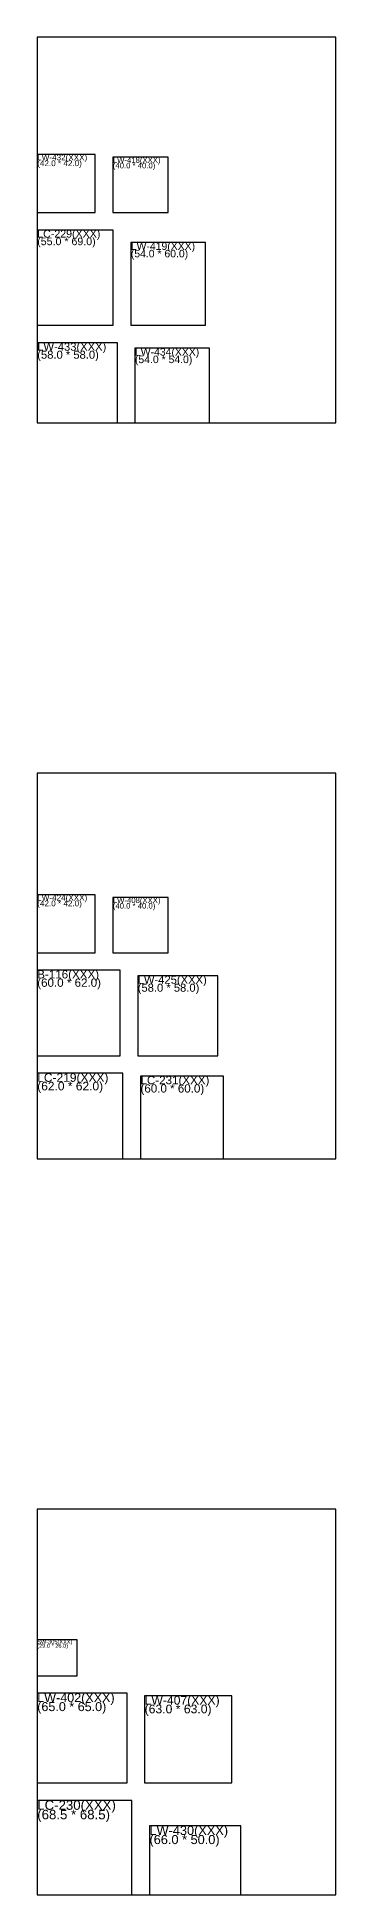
# Model space of a CAD drawing. Extents: x 0 to 8, y 21 to 536.
# Drawn here: x 0 to 8.5, y 336 to 389 of the extents above; entities that cross this region are included whole.
import ezdxf

# ---------------------------------------------------------------- set-up
doc = ezdxf.new("R2010")
doc.units = 0
doc.styles.get("Standard").update_dxf_attribs({"font": 'arial.ttf'})

msp = doc.modelspace()

# ---------------------------------------------------------------- linework, layer by layer
for points in [[(0, 378, 0), (8.5, 378, 0), (8.5, 389, 0), (0, 389, 0)], [(0, 383.998, 0), (1.653, 383.998, 0), (1.653, 385.65, 0), (0, 385.65, 0)], [(2.153, 383.998, 0), (3.727, 383.998, 0), (3.727, 385.572, 0), (2.153, 385.572, 0)], [(0, 380.782, 0), (2.164, 380.782, 0), (2.164, 383.498, 0), (0, 383.498, 0)], [(2.664, 380.782, 0), (4.789, 380.782, 0), (4.789, 383.144, 0), (2.664, 383.144, 0)], [(0, 378, 0), (2.282, 378, 0), (2.282, 380.282, 0), (0, 380.282, 0)], [(2.782, 378, 0), (4.907, 378, 0), (4.907, 380.125, 0), (2.782, 380.125, 0)], [(0, 357, 0), (8.5, 357, 0), (8.5, 368, 0), (0, 368, 0)], [(0, 362.88, 0), (1.653, 362.88, 0), (1.653, 364.532, 0), (0, 364.532, 0)], [(2.153, 362.88, 0), (3.727, 362.88, 0), (3.727, 364.454, 0), (2.153, 364.454, 0)], [(0, 359.94, 0), (2.361, 359.94, 0), (2.361, 362.38, 0), (0, 362.38, 0)], [(2.861, 359.94, 0), (5.144, 359.94, 0), (5.144, 362.222, 0), (2.861, 362.222, 0)], [(0, 357, 0), (2.44, 357, 0), (2.44, 359.44, 0), (0, 359.44, 0)], [(2.94, 357, 0), (5.301, 357, 0), (5.301, 359.361, 0), (2.94, 359.361, 0)], [(0, 336, 0), (8.5, 336, 0), (8.5, 347, 0), (0, 347, 0)], [(0, 342.253, 0), (1.141, 342.253, 0), (1.141, 343.277, 0), (0, 343.277, 0)], [(0, 339.196, 0), (2.558, 339.196, 0), (2.558, 341.753, 0), (0, 341.753, 0)], [(3.058, 339.196, 0), (5.537, 339.196, 0), (5.537, 341.675, 0), (3.058, 341.675, 0)], [(0, 336, 0), (2.696, 336, 0), (2.696, 338.696, 0), (0, 338.696, 0)], [(3.196, 336, 0), (5.793, 336, 0), (5.793, 337.968, 0), (3.196, 337.968, 0)]]:
    msp.add_polyline3d(points, close=True)

# ---------------------------------------------------------------- texts
for s, height, p in [('(42.0 * 42.0)', 0.16528, (0, 385.32)), ('LW-432(XXX)', 0.16528, (0, 385.485)), ('(40.0 * 40.0)', 0.15741, (2.153, 385.257)), ('LW-418(XXX)', 0.15741, (2.153, 385.414)), ('(55.0 * 69.0)', 0.21644, (0, 383.065)), ('LC-229(XXX)', 0.21644, (0, 383.281)), ('(54.0 * 60.0)', 0.2125, (2.664, 382.719)), ('LW-419(XXX)', 0.2125, (2.664, 382.931)), ('(58.0 * 58.0)', 0.22824, (0, 379.826)), ('LW-433(XXX)', 0.22824, (0, 380.054)), ('LW-434(XXX)', 0.2125, (2.782, 379.913)), ('(54.0 * 54.0)', 0.2125, (2.782, 379.7)), ('(42.0 * 42.0)', 0.16528, (0, 364.202)), ('LW-424(XXX)', 0.16528, (0, 364.367)), ('(40.0 * 40.0)', 0.15741, (2.153, 364.139)), ('LW-408(XXX)', 0.15741, (2.153, 364.296)), ('(60.0 * 62.0)', 0.23611, (0, 361.907)), ('B-116(XXX)', 0.2361, (0, 362.144)), ('(58.0 * 58.0)', 0.22824, (2.861, 361.766)), ('LW-425(XXX)', 0.22824, (2.861, 361.994)), ('LC-219(XXX)', 0.24398, (0, 359.196)), ('LC-231(XXX)', 0.23611, (2.94, 359.125)), ('(62.0 * 62.0)', 0.24398, (0, 358.952)), ('(60.0 * 60.0)', 0.23611, (2.94, 358.889)), ('SW-305(XXX)', 0.11412, (0, 343.163)), ('(29.0 * 26.0)', 0.11412, (0, 343.048)), ('(65.0 * 65.0)', 0.25579, (0, 341.242)), ('LW-402(XXX)', 0.25579, (0, 341.498)), ('(63.0 * 63.0)', 0.24792, (3.058, 341.179)), ('LW-407(XXX)', 0.24792, (3.058, 341.427)), ('LC-230(XXX)', 0.26956, (0, 338.426)), ('(68.5 * 68.5)', 0.26956, (0, 338.156)), ('(66.0 * 50.0)', 0.25972, (3.196, 337.448)), ('LW-430(XXX)', 0.25972, (3.196, 337.708))]:
    msp.add_text(s, height=height).set_placement(p)

doc.saveas('drawing.dxf')
